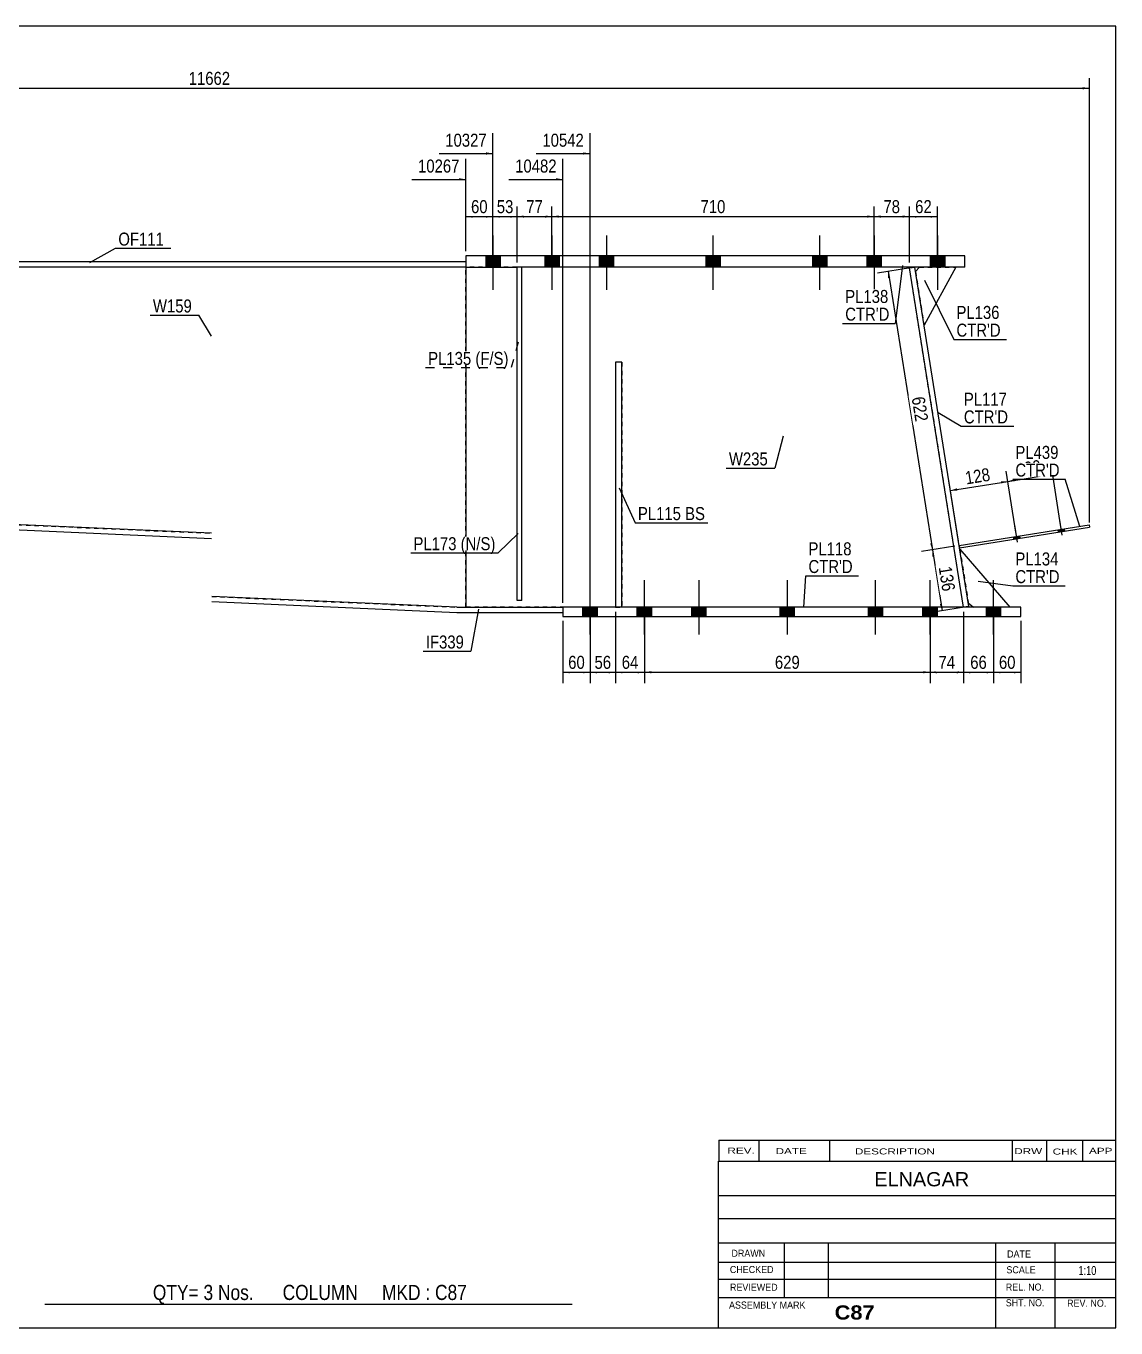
# Model space of a CAD drawing. Header units: millimetres. Extents: x -320 to 92, y -164 to 123.
# Drawn here: x -147.9 to 92.3, y -164 to 123 of the extents above; entities that cross this region are included whole.
import ezdxf

# ---------------------------------------------------------------- set-up
doc = ezdxf.new("R2010")
doc.units = ezdxf.units.MM
doc.linetypes.add('DXK_LINE_DOT1', pattern=[1.8814, 0.9407, -0.9407])
doc.linetypes.add('DXK_LINE_DOT2', pattern=[3.9198, 1.9599, -1.9599])
doc.styles.add('Arial', font='ARIAL.TTF', dxfattribs={"height": 0.2})
doc.styles.add('Arial Bold', font='ARIALBD.TTF', dxfattribs={"height": 0.2})
doc.styles.add('Arial Narrow', font='ARIALN.TTF', dxfattribs={"height": 0.2})

# ---------------------------------------------------------------- blocks, each defined once
blk = doc.blocks.new('Unknown-623327901-1210')
at = {"color": 5, "linetype": 'Continuous'}
for p, q in [((92.3, 122.96), (-317.7, 122.96)), ((-317.7, 122.96), (-317.7, -164.04)), ((92.3, -164.04), (92.3, 122.96)), ((-317.7, -164.04), (92.3, -164.04))]:
    blk.add_line(p, q, dxfattribs=at)
at = {"color": 174, "linetype": 'Continuous', "style": 'Arial'}
blk.add_text('Tekla structures', height=1.9102, rotation=90, dxfattribs=at).set_placement((-318.2, -163.54))
blk = doc.blocks.new('Part-623327901-1502 - 1231')
at = {"color": 7, "linetype": 'DXK_LINE_DOT1'}
for p, q in [((-16.61, 48.84), (-18.01, 48.84)), ((-18.01, 48.84), (-18.01, -5.17)), ((-16.61, 48.84), (-16.61, -5.17))]:
    blk.add_line(p, q, dxfattribs=at)
blk = doc.blocks.new('Part-623327901-1339 - 1231')
at = {"color": 2, "linetype": 'Continuous'}
for p, q in [((46.8, 69.64), (47.98, 69.83)), ((58.69, -5.17), (46.8, 69.64)), ((59.88, -4.98), (47.98, 69.83)), ((59.88, -4.98), (58.69, -5.17))]:
    blk.add_line(p, q, dxfattribs=at)
blk = doc.blocks.new('Bolt-623327901-1340 - 1231')
at = {"linetype": 'Continuous'}
for points in [[(-22.01, -5.17), (-25.21, -5.17), (-25.21, -7.17), (-22.01, -7.17)], [(-22.01, -5.17), (-25.21, -5.17), (-25.21, -7.17), (-22.01, -7.17)], [(-10.01, -5.17), (-13.21, -5.17), (-13.21, -7.17), (-10.01, -7.17)], [(-10.01, -5.17), (-13.21, -5.17), (-13.21, -7.17), (-10.01, -7.17)], [(1.99, -5.17), (-1.21, -5.17), (-1.21, -7.17), (1.99, -7.17)], [(1.99, -5.17), (-1.21, -5.17), (-1.21, -7.17), (1.99, -7.17)], [(21.46, -5.17), (18.26, -5.17), (18.26, -7.17), (21.46, -7.17)], [(21.46, -5.17), (18.26, -5.17), (18.26, -7.17), (21.46, -7.17)], [(40.93, -5.17), (37.73, -5.17), (37.73, -7.17), (40.93, -7.17)], [(40.93, -5.17), (37.73, -5.17), (37.73, -7.17), (40.93, -7.17)], [(52.93, -5.17), (49.73, -5.17), (49.73, -7.17), (52.93, -7.17)], [(52.93, -5.17), (49.73, -5.17), (49.73, -7.17), (52.93, -7.17)], [(66.93, -5.17), (63.73, -5.17), (63.73, -7.17), (66.93, -7.17)], [(66.93, -5.17), (63.73, -5.17), (63.73, -7.17), (66.93, -7.17)]]:
    blk.add_hatch(color=3, dxfattribs=at).paths.add_polyline_path(points)
at = {"color": 3, "linetype": 'Continuous'}
for p, q in [((-23.61, -11.15), (-23.61, 0.83)), ((-23.61, -11.15), (-23.61, 0.83)), ((-11.61, -11.15), (-11.61, 0.83)), ((-11.61, -11.15), (-11.61, 0.83)), ((0.39, -11.15), (0.39, 0.83)), ((0.39, -11.15), (0.39, 0.83)), ((19.86, -11.15), (19.86, 0.83)), ((19.86, -11.15), (19.86, 0.83)), ((39.33, -11.15), (39.33, 0.83)), ((39.33, -11.15), (39.33, 0.83)), ((51.33, -11.15), (51.33, 0.83)), ((51.33, -11.15), (51.33, 0.83)), ((65.33, -11.15), (65.33, 0.83)), ((65.33, -11.15), (65.33, 0.83)), ((-25.21, -7.17), (-25.21, -5.17)), ((-25.21, -7.17), (-25.21, -5.17)), ((-22.01, -7.17), (-22.01, -5.17)), ((-22.01, -7.17), (-22.01, -5.17)), ((-13.21, -7.17), (-13.21, -5.17)), ((-13.21, -7.17), (-13.21, -5.17)), ((-10.01, -7.17), (-10.01, -5.17)), ((-10.01, -7.17), (-10.01, -5.17)), ((-1.21, -7.17), (-1.21, -5.17)), ((-1.21, -7.17), (-1.21, -5.17)), ((1.99, -7.17), (1.99, -5.17)), ((1.99, -7.17), (1.99, -5.17)), ((18.26, -7.17), (18.26, -5.17)), ((18.26, -7.17), (18.26, -5.17)), ((21.46, -7.17), (21.46, -5.17)), ((21.46, -7.17), (21.46, -5.17)), ((37.73, -7.17), (37.73, -5.17)), ((37.73, -7.17), (37.73, -5.17)), ((40.93, -7.17), (40.93, -5.17)), ((40.93, -7.17), (40.93, -5.17)), ((49.73, -7.17), (49.73, -5.17)), ((49.73, -7.17), (49.73, -5.17)), ((52.93, -7.17), (52.93, -5.17)), ((52.93, -7.17), (52.93, -5.17)), ((63.73, -7.17), (63.73, -5.17)), ((63.73, -7.17), (63.73, -5.17)), ((66.93, -7.17), (66.93, -5.17)), ((66.93, -7.17), (66.93, -5.17))]:
    blk.add_line(p, q, dxfattribs=at)
blk = doc.blocks.new('Bolt-623327901-1341 - 1231')
at = {"linetype": 'Continuous'}
for points in [[(79.65, 11.4), (81.03, 11.62), (80.95, 12.12), (79.57, 11.9)], [(79.65, 11.4), (81.03, 11.62), (80.95, 12.12), (79.57, 11.9)], [(69.77, 9.83), (71.16, 10.05), (71.08, 10.55), (69.69, 10.33)], [(69.77, 9.83), (71.16, 10.05), (71.08, 10.55), (69.69, 10.33)]]:
    blk.add_hatch(color=3, dxfattribs=at).paths.add_polyline_path(points)
at = {"color": 3, "linetype": 'Continuous'}
for p, q in [((80.47, 10.72), (79.87, 14.47)), ((80.47, 10.72), (79.87, 14.47)), ((70.59, 9.15), (69.99, 12.9)), ((70.59, 9.15), (69.99, 12.9)), ((79.65, 11.4), (79.57, 11.9)), ((79.65, 11.4), (79.57, 11.9)), ((81.03, 11.62), (80.95, 12.12)), ((81.03, 11.62), (80.95, 12.12)), ((69.77, 9.83), (69.69, 10.33)), ((69.77, 9.83), (69.69, 10.33)), ((71.16, 10.05), (71.08, 10.55)), ((71.16, 10.05), (71.08, 10.55))]:
    blk.add_line(p, q, dxfattribs=at)
blk = doc.blocks.new('Part-623327901-1385 - 1231')
at = {"color": 2, "linetype": 'Continuous'}
for p, q in [((-191.1, 14.84), (-191.15, 13.64)), ((-107.1, 11.15), (-191.1, 14.84)), ((-107.1, 9.95), (-191.15, 13.64)), ((-52.97, -5.17), (-107, -2.8)), ((-53, -6.37), (-107, -4)), ((-52.97, -5.17), (-29.61, -5.17)), ((-29.61, -6.37), (-53, -6.37))]:
    blk.add_line(p, q, dxfattribs=at)
at = {"color": 7, "linetype": 'DXK_LINE_DOT1'}
blk.add_line((-29.61, -5.17), (-29.61, -6.37), dxfattribs=at)
blk = doc.blocks.new('Part-623327901-1587 - 1231')
at = {"color": 2, "linetype": 'Continuous'}
for p, q in [((-51.03, 69.83), (-51.03, -5.17)), ((46.8, 69.64), (46.77, 69.83))]:
    blk.add_line(p, q, dxfattribs=at)
at = {"color": 7, "linetype": 'DXK_LINE_DOT1'}
for p, q in [((46.77, 69.83), (-51.03, 69.83)), ((58.69, -5.17), (46.8, 69.64)), ((-18.01, -5.17), (-51.03, -5.17)), ((58.69, -5.17), (-16.61, -5.17))]:
    blk.add_line(p, q, dxfattribs=at)
blk = doc.blocks.new('Part-623327901-3296 - 1231')
at = {"color": 2, "linetype": 'Continuous'}
for p, q in [((-38.68, 69.83), (-39.68, 69.83)), ((-39.68, -3.67), (-39.68, 69.83)), ((-38.68, -3.67), (-38.68, 69.83)), ((-38.68, -3.67), (-39.68, -3.67))]:
    blk.add_line(p, q, dxfattribs=at)
blk = doc.blocks.new('Part-623327901-1638 - 1231')
at = {"color": 2, "linetype": 'Continuous'}
for p, q in [((71.33, -5.17), (-29.61, -5.17)), ((-29.61, -5.17), (-29.61, -7.17)), ((71.33, -7.17), (71.33, -5.17)), ((-29.61, -7.17), (71.33, -7.17))]:
    blk.add_line(p, q, dxfattribs=at)
blk = doc.blocks.new('Part-623327901-1435 - 1231')
at = {"color": 2, "linetype": 'Continuous'}
for p, q in [((57.75, 8.43), (86.39, 12.98)), ((57.83, 7.93), (86.47, 12.49)), ((86.39, 12.98), (86.47, 12.49))]:
    blk.add_line(p, q, dxfattribs=at)
at = {"color": 7, "linetype": 'DXK_LINE_DOT1'}
blk.add_line((57.75, 8.43), (57.83, 7.93), dxfattribs=at)
blk = doc.blocks.new('Part-623327901-1457 - 1231')
at = {"color": 2, "linetype": 'Continuous'}
for p, q in [((-191.1, 71.03), (-107.1, 71.03)), ((-191.1, 69.83), (-191.1, 71.03)), ((-107.1, 69.83), (-191.1, 69.83)), ((-107, 71.03), (-51.03, 71.03)), ((-51.03, 69.83), (-107, 69.83)), ((-51.03, 71.03), (-51.03, 69.83))]:
    blk.add_line(p, q, dxfattribs=at)
blk = doc.blocks.new('Bolt-623327901-1458 - 1231')
at = {"linetype": 'Continuous'}
for points in [[(-43.43, 72.33), (-46.63, 72.33), (-46.63, 69.83), (-43.43, 69.83)], [(-43.43, 72.33), (-46.63, 72.33), (-46.63, 69.83), (-43.43, 69.83)], [(-30.43, 72.33), (-33.63, 72.33), (-33.63, 69.83), (-30.43, 69.83)], [(-30.43, 72.33), (-33.63, 72.33), (-33.63, 69.83), (-30.43, 69.83)], [(-18.43, 72.33), (-21.63, 72.33), (-21.63, 69.83), (-18.43, 69.83)], [(-18.43, 72.33), (-21.63, 72.33), (-21.63, 69.83), (-18.43, 69.83)], [(5.07, 72.33), (1.87, 72.33), (1.87, 69.83), (5.07, 69.83)], [(5.07, 72.33), (1.87, 72.33), (1.87, 69.83), (5.07, 69.83)], [(28.57, 72.33), (25.37, 72.33), (25.37, 69.83), (28.57, 69.83)], [(28.57, 72.33), (25.37, 72.33), (25.37, 69.83), (28.57, 69.83)], [(40.57, 72.33), (37.37, 72.33), (37.37, 69.83), (40.57, 69.83)], [(40.57, 72.33), (37.37, 72.33), (37.37, 69.83), (40.57, 69.83)], [(54.57, 72.33), (51.37, 72.33), (51.37, 69.83), (54.57, 69.83)], [(54.57, 72.33), (51.37, 72.33), (51.37, 69.83), (54.57, 69.83)]]:
    blk.add_hatch(color=3, dxfattribs=at).paths.add_polyline_path(points)
at = {"color": 3, "linetype": 'Continuous'}
for p, q in [((-45.03, 76.8), (-45.03, 64.83)), ((-45.03, 76.8), (-45.03, 64.83)), ((-32.03, 76.8), (-32.03, 64.83)), ((-32.03, 76.8), (-32.03, 64.83)), ((-20.03, 76.8), (-20.03, 64.83)), ((-20.03, 76.8), (-20.03, 64.83)), ((3.47, 76.8), (3.47, 64.83)), ((3.47, 76.8), (3.47, 64.83)), ((26.97, 76.8), (26.97, 64.83)), ((26.97, 76.8), (26.97, 64.83)), ((38.97, 76.8), (38.97, 64.83)), ((38.97, 76.8), (38.97, 64.83)), ((52.97, 76.8), (52.97, 64.83)), ((52.97, 76.8), (52.97, 64.83)), ((-46.63, 72.33), (-46.63, 69.83)), ((-46.63, 72.33), (-46.63, 69.83)), ((-43.43, 72.33), (-43.43, 69.83)), ((-43.43, 72.33), (-43.43, 69.83)), ((-33.63, 72.33), (-33.63, 69.83)), ((-33.63, 72.33), (-33.63, 69.83)), ((-30.43, 72.33), (-30.43, 69.83)), ((-30.43, 72.33), (-30.43, 69.83)), ((-21.63, 72.33), (-21.63, 69.83)), ((-21.63, 72.33), (-21.63, 69.83)), ((-18.43, 72.33), (-18.43, 69.83)), ((-18.43, 72.33), (-18.43, 69.83)), ((1.87, 72.33), (1.87, 69.83)), ((1.87, 72.33), (1.87, 69.83)), ((5.07, 72.33), (5.07, 69.83)), ((5.07, 72.33), (5.07, 69.83)), ((25.37, 72.33), (25.37, 69.83)), ((25.37, 72.33), (25.37, 69.83)), ((28.57, 72.33), (28.57, 69.83)), ((28.57, 72.33), (28.57, 69.83)), ((37.37, 72.33), (37.37, 69.83)), ((37.37, 72.33), (37.37, 69.83)), ((40.57, 72.33), (40.57, 69.83)), ((40.57, 72.33), (40.57, 69.83)), ((51.37, 72.33), (51.37, 69.83)), ((51.37, 72.33), (51.37, 69.83)), ((54.57, 72.33), (54.57, 69.83)), ((54.57, 72.33), (54.57, 69.83))]:
    blk.add_line(p, q, dxfattribs=at)
blk = doc.blocks.new('Part-623327901-1480 - 1231')
at = {"color": 2, "linetype": 'Continuous'}
for p, q in [((-16.61, 48.84), (-18.01, 48.84)), ((-18.01, 48.84), (-18.01, -5.17)), ((-16.61, -5.17), (-16.61, 48.84))]:
    blk.add_line(p, q, dxfattribs=at)
at = {"color": 7, "linetype": 'DXK_LINE_DOT1'}
blk.add_line((-18.01, -5.17), (-16.61, -5.17), dxfattribs=at)
blk = doc.blocks.new('Part-623327901-1536 - 1231')
at = {"color": 2, "linetype": 'Continuous'}
for p, q in [((57.87, 7.67), (68.91, -5.17)), ((59.75, -4.19), (60.91, -5.17))]:
    blk.add_line(p, q, dxfattribs=at)
at = {"color": 7, "linetype": 'DXK_LINE_DOT1'}
for p, q in [((57.87, 7.67), (59.75, -4.19)), ((68.91, -5.17), (60.91, -5.17))]:
    blk.add_line(p, q, dxfattribs=at)
blk = doc.blocks.new('Part-623327901-1565 - 1231')
at = {"color": 2, "linetype": 'Continuous'}
for p, q in [((48.98, 69.83), (48.14, 68.84)), ((56.98, 69.83), (50.02, 56.99))]:
    blk.add_line(p, q, dxfattribs=at)
at = {"color": 7, "linetype": 'DXK_LINE_DOT1'}
for p, q in [((48.98, 69.83), (56.98, 69.83)), ((48.14, 68.84), (50.02, 56.99)), ((50.02, 56.99), (50.02, 56.99))]:
    blk.add_line(p, q, dxfattribs=at)
blk = doc.blocks.new('Part-623327901-3295 - 1231')
at = {"color": 7, "linetype": 'DXK_LINE_DOT1'}
for p, q in [((-39.68, -3.67), (-39.68, 69.83)), ((-38.68, -3.67), (-38.68, 69.83)), ((-38.68, -3.67), (-39.68, -3.67))]:
    blk.add_line(p, q, dxfattribs=at)
blk = doc.blocks.new('Part-623327901-1609 - 1231')
at = {"color": 2, "linetype": 'Continuous'}
blk.add_line((-161.1, 69.83), (-161.1, 13.52), dxfattribs=at)
at = {"color": 7, "linetype": 'DXK_LINE_DOT1'}
for p, q in [((-107.1, 69.83), (-161.1, 69.83)), ((-51.03, 69.83), (-107, 69.83)), ((-51.03, -5.17), (-51.03, 69.83)), ((-161.1, 13.52), (-107.1, 11.15)), ((-107, -2.8), (-52.97, -5.17)), ((-52.97, -5.17), (-51.03, -5.17))]:
    blk.add_line(p, q, dxfattribs=at)
blk = doc.blocks.new('Part-623327901-1667 - 1231')
at = {"color": 2, "linetype": 'Continuous'}
for p, q in [((58.97, 72.33), (-51.03, 72.33)), ((-51.03, 72.33), (-51.03, 69.83)), ((58.97, 69.83), (58.97, 72.33)), ((-51.03, 69.83), (-39.68, 69.83)), ((58.97, 69.83), (-38.68, 69.83))]:
    blk.add_line(p, q, dxfattribs=at)
at = {"color": 7, "linetype": 'DXK_LINE_DOT1'}
blk.add_line((-38.68, 69.83), (-39.68, 69.83), dxfattribs=at)
blk = doc.blocks.new('StraightDimension-623327901-1781 - 1231')
at = {"linetype": 'Continuous'}
blk.add_hatch(color=7, dxfattribs=at).paths.add_polyline_path([(-31.11, 89.41), (-29.61, 89.16), (-31.11, 88.91)])
at = {"color": 7, "linetype": 'Continuous'}
for p, q in [((-29.61, -4.17), (-29.61, 93.66)), ((-41.5, 89.16), (-29.61, 89.16))]:
    blk.add_line(p, q, dxfattribs=at)
at = {"color": 0}
blk.add_wipeout([(-30.39, 90.06), (-30.39, 94.26), (-40.73, 94.26), (-40.73, 90.06)], dxfattribs=at)
at = {"color": 3, "style": 'Arial Narrow'}
blk.add_text('10482', height=2.863, dxfattribs=at).set_placement((-40.13, 90.66))
blk = doc.blocks.new('StraightDimension-623327901-3102 - 1231')
at = {"linetype": 'Continuous'}
for points in [[(-22.11, -19.74), (-23.61, -19.49), (-22.11, -19.24)], [(-19.51, -19.24), (-18.01, -19.49), (-19.51, -19.74)]]:
    blk.add_hatch(color=7, dxfattribs=at).paths.add_polyline_path(points)
at = {"color": 7, "linetype": 'Continuous'}
for p, q in [((-23.61, -6.17), (-23.61, -21.89)), ((-18.01, -6.17), (-18.01, -21.89)), ((-23.61, -19.49), (-18.01, -19.49))]:
    blk.add_line(p, q, dxfattribs=at)
at = {"color": 0}
blk.add_wipeout([(-18.38, -19.34), (-18.38, -15.14), (-23.24, -15.14), (-23.24, -19.34)], dxfattribs=at)
at = {"color": 3, "style": 'Arial Narrow'}
blk.add_text('56', height=2.863, dxfattribs=at).set_placement((-22.64, -18.74))
blk = doc.blocks.new('StraightDimension-623327901-3101 - 1231')
at = {"linetype": 'Continuous'}
for points in [[(-16.51, -19.74), (-18.01, -19.49), (-16.51, -19.24)], [(-13.11, -19.24), (-11.61, -19.49), (-13.11, -19.74)]]:
    blk.add_hatch(color=7, dxfattribs=at).paths.add_polyline_path(points)
at = {"color": 7, "linetype": 'Continuous'}
for p, q in [((-18.01, -6.17), (-18.01, -21.89)), ((-11.61, -6.2), (-11.61, -21.89)), ((-18.01, -19.49), (-11.61, -19.49))]:
    blk.add_line(p, q, dxfattribs=at)
at = {"color": 0}
blk.add_wipeout([(-12.38, -19.34), (-12.38, -15.14), (-17.24, -15.14), (-17.24, -19.34)], dxfattribs=at)
at = {"color": 3, "style": 'Arial Narrow'}
blk.add_text('64', height=2.863, dxfattribs=at).set_placement((-16.64, -18.74))
blk = doc.blocks.new('StraightDimension-623327901-1881 - 1231')
at = {"linetype": 'Continuous'}
for points in [[(69.97, 22.57), (68.45, 22.58), (69.9, 23.07)], [(76.81, 24.16), (78.33, 24.15), (76.89, 23.67)]]:
    blk.add_hatch(color=7, dxfattribs=at).paths.add_polyline_path(points)
at = {"color": 7, "linetype": 'Continuous'}
for p, q in [((80.1, 12.99), (77.98, 26.38)), ((70.23, 11.42), (68.1, 24.81)), ((68.45, 22.58), (78.33, 24.15))]:
    blk.add_line(p, q, dxfattribs=at)
at = {"color": 0}
blk.add_wipeout([(76.67, 24.04), (76.01, 28.19), (69.41, 27.14), (70.07, 22.99)], dxfattribs=at)
at = {"color": 3, "style": 'Arial Narrow'}
blk.add_text('100', height=2.863, rotation=9.0355, dxfattribs=at).set_placement((70.57, 23.68))
blk = doc.blocks.new('StraightDimension-623327901-3840 - 1231')
at = {"linetype": 'Continuous'}
for points in [[(-30.53, 80.71), (-32.03, 80.96), (-30.53, 81.21)], [(37.47, 81.21), (38.97, 80.96), (37.47, 80.71)]]:
    blk.add_hatch(color=7, dxfattribs=at).paths.add_polyline_path(points)
at = {"color": 7, "linetype": 'Continuous'}
for p, q in [((-32.03, 70.83), (-32.03, 83.21)), ((-32.03, 80.96), (38.97, 80.96)), ((38.97, 70.8), (38.97, 83.21))]:
    blk.add_line(p, q, dxfattribs=at)
at = {"color": 0}
blk.add_wipeout([(6.81, 81.11), (6.81, 85.31), (0.13, 85.31), (0.13, 81.11)], dxfattribs=at)
at = {"color": 3, "style": 'Arial Narrow'}
blk.add_text('710', height=2.863, dxfattribs=at).set_placement((0.73, 81.71))
blk = doc.blocks.new('StraightDimension-623327901-1783 - 1231')
at = {"linetype": 'Continuous'}
blk.add_hatch(color=7, dxfattribs=at).paths.add_polyline_path([(-52.53, 89.41), (-51.03, 89.16), (-52.53, 88.91)])
at = {"color": 7, "linetype": 'Continuous'}
for p, q in [((-51.03, 73.33), (-51.03, 93.66)), ((-62.92, 89.16), (-51.03, 89.16))]:
    blk.add_line(p, q, dxfattribs=at)
at = {"color": 0, "linetype": 'Continuous'}
blk.add_wipeout([(-292.97, 90.51), (-292.97, 94.71), (-298.91, 94.71), (-298.91, 90.51)], dxfattribs=at)
at = {"color": 7, "linetype": 'Continuous'}
for p, q in [((-299.5, 73.83), (-299.5, 94.41)), ((-299, 90.16), (-299.5, 89.91)), ((-299, 89.66), (-299.5, 89.91)), ((-293.57, 89.91), (-299.5, 89.91))]:
    blk.add_line(p, q, dxfattribs=at)
at = {"color": 3, "linetype": 'Continuous', "style": 'Arial Narrow'}
blk.add_text('RD', height=2.863, dxfattribs=at).set_placement((-298.31, 91.11))
at = {"color": 0}
blk.add_wipeout([(-51.8, 90.06), (-51.8, 94.26), (-62.14, 94.26), (-62.14, 90.06)], dxfattribs=at)
at = {"color": 3, "style": 'Arial Narrow'}
blk.add_text('10267', height=2.863, dxfattribs=at).set_placement((-61.54, 90.66))
blk = doc.blocks.new('StraightDimension-623327901-3097 - 1231')
at = {"linetype": 'Continuous'}
for points in [[(66.83, -19.74), (65.33, -19.49), (66.83, -19.24)], [(69.83, -19.24), (71.33, -19.49), (69.83, -19.74)]]:
    blk.add_hatch(color=7, dxfattribs=at).paths.add_polyline_path(points)
at = {"color": 7, "linetype": 'Continuous'}
for p, q in [((65.33, -6.17), (65.33, -21.89)), ((71.33, -8.17), (71.33, -21.89)), ((65.33, -19.49), (71.33, -19.49))]:
    blk.add_line(p, q, dxfattribs=at)
at = {"color": 0}
blk.add_wipeout([(70.76, -19.34), (70.76, -15.14), (65.9, -15.14), (65.9, -19.34)], dxfattribs=at)
at = {"color": 3, "style": 'Arial Narrow'}
blk.add_text('60', height=2.863, dxfattribs=at).set_placement((66.5, -18.74))
blk = doc.blocks.new('StraightDimension-623327901-1854 - 1231')
at = {"linetype": 'Continuous'}
for points in [[(-300, 108.99), (-301.5, 109.24), (-300, 109.49)], [(84.97, 109.49), (86.47, 109.24), (84.97, 108.99)]]:
    blk.add_hatch(color=7, dxfattribs=at).paths.add_polyline_path(points)
at = {"color": 7, "linetype": 'Continuous'}
for p, q in [((-301.5, 73.83), (-301.5, 111.49)), ((-301.5, 109.24), (86.47, 109.24)), ((86.47, 13.49), (86.47, 111.49))]:
    blk.add_line(p, q, dxfattribs=at)
at = {"color": 0}
blk.add_wipeout([(-102.35, 109.39), (-102.35, 113.59), (-112.69, 113.59), (-112.69, 109.39)], dxfattribs=at)
at = {"color": 3, "style": 'Arial Narrow'}
blk.add_text('11662', height=2.863, dxfattribs=at).set_placement((-112.09, 109.99))
blk = doc.blocks.new('StraightDimension-623327901-3103 - 1231')
at = {"linetype": 'Continuous'}
for points in [[(-28.11, -19.74), (-29.61, -19.49), (-28.11, -19.24)], [(-25.11, -19.24), (-23.61, -19.49), (-25.11, -19.74)]]:
    blk.add_hatch(color=7, dxfattribs=at).paths.add_polyline_path(points)
at = {"color": 7, "linetype": 'Continuous'}
for p, q in [((-29.61, -8.17), (-29.61, -21.89)), ((-23.61, -6.17), (-23.61, -21.89)), ((-29.61, -19.49), (-23.61, -19.49))]:
    blk.add_line(p, q, dxfattribs=at)
at = {"color": 0}
blk.add_wipeout([(-24.18, -19.34), (-24.18, -15.14), (-29.04, -15.14), (-29.04, -19.34)], dxfattribs=at)
at = {"color": 3, "style": 'Arial Narrow'}
blk.add_text('60', height=2.863, dxfattribs=at).set_placement((-28.44, -18.74))
blk = doc.blocks.new('StraightDimension-623327901-3100 - 1231')
at = {"linetype": 'Continuous'}
for points in [[(-10.11, -19.74), (-11.61, -19.49), (-10.11, -19.24)], [(49.83, -19.24), (51.33, -19.49), (49.83, -19.74)]]:
    blk.add_hatch(color=7, dxfattribs=at).paths.add_polyline_path(points)
at = {"color": 7, "linetype": 'Continuous'}
for p, q in [((-11.61, -6.2), (-11.61, -21.89)), ((51.33, -6.17), (51.33, -21.89)), ((-11.61, -19.49), (51.33, -19.49))]:
    blk.add_line(p, q, dxfattribs=at)
at = {"color": 0}
blk.add_wipeout([(23.2, -19.34), (23.2, -15.14), (16.52, -15.14), (16.52, -19.34)], dxfattribs=at)
at = {"color": 3, "style": 'Arial Narrow'}
blk.add_text('629', height=2.863, dxfattribs=at).set_placement((17.12, -18.74))
blk = doc.blocks.new('StraightDimension-623327901-1780 - 1231')
at = {"linetype": 'Continuous'}
blk.add_hatch(color=7, dxfattribs=at).paths.add_polyline_path([(-25.11, 95.11), (-23.61, 94.86), (-25.11, 94.61)])
at = {"color": 7, "linetype": 'Continuous'}
for p, q in [((-23.61, -6.17), (-23.61, 99.36)), ((-35.5, 94.86), (-23.61, 94.86))]:
    blk.add_line(p, q, dxfattribs=at)
at = {"color": 0}
blk.add_wipeout([(-24.39, 95.76), (-24.39, 99.96), (-34.73, 99.96), (-34.73, 95.76)], dxfattribs=at)
at = {"color": 3, "style": 'Arial Narrow'}
blk.add_text('10542', height=2.863, dxfattribs=at).set_placement((-34.13, 96.36))
blk = doc.blocks.new('StraightDimension-623327901-1782 - 1231')
at = {"linetype": 'Continuous'}
blk.add_hatch(color=7, dxfattribs=at).paths.add_polyline_path([(-46.53, 95.11), (-45.03, 94.86), (-46.53, 94.61)])
at = {"color": 7, "linetype": 'Continuous'}
for p, q in [((-45.03, 70.83), (-45.03, 99.36)), ((-56.92, 94.86), (-45.03, 94.86))]:
    blk.add_line(p, q, dxfattribs=at)
at = {"color": 0}
blk.add_wipeout([(-45.8, 95.76), (-45.8, 99.96), (-56.14, 99.96), (-56.14, 95.76)], dxfattribs=at)
at = {"color": 3, "style": 'Arial Narrow'}
blk.add_text('10327', height=2.863, dxfattribs=at).set_placement((-55.54, 96.36))
blk = doc.blocks.new('StraightDimension-623327901-1866 - 1231')
at = {"linetype": 'Continuous'}
for points in [[(57.34, 20.56), (55.82, 20.57), (57.26, 21.06)], [(66.93, 22.59), (68.45, 22.58), (67.01, 22.1)]]:
    blk.add_hatch(color=7, dxfattribs=at).paths.add_polyline_path(points)
at = {"color": 7, "linetype": 'Continuous'}
for p, q in [((70.23, 11.42), (68.1, 24.81)), ((57.59, 9.41), (55.46, 22.8)), ((55.82, 20.57), (68.45, 22.58))]:
    blk.add_line(p, q, dxfattribs=at)
at = {"color": 0}
blk.add_wipeout([(65.41, 22.25), (64.75, 26.4), (58.15, 25.35), (58.81, 21.2)], dxfattribs=at)
at = {"color": 3, "style": 'Arial Narrow'}
blk.add_text('128', height=2.863, rotation=9.0355, dxfattribs=at).set_placement((59.31, 21.89))
blk = doc.blocks.new('StraightDimension-623327901-3098 - 1231')
at = {"linetype": 'Continuous'}
for points in [[(60.19, -19.74), (58.69, -19.49), (60.19, -19.24)], [(63.83, -19.24), (65.33, -19.49), (63.83, -19.74)]]:
    blk.add_hatch(color=7, dxfattribs=at).paths.add_polyline_path(points)
at = {"color": 7, "linetype": 'Continuous'}
for p, q in [((58.69, -6.17), (58.69, -21.89)), ((65.33, -6.17), (65.33, -21.89)), ((58.69, -19.49), (65.33, -19.49))]:
    blk.add_line(p, q, dxfattribs=at)
at = {"color": 0}
blk.add_wipeout([(64.44, -19.34), (64.44, -15.14), (59.58, -15.14), (59.58, -19.34)], dxfattribs=at)
at = {"color": 3, "style": 'Arial Narrow'}
blk.add_text('66', height=2.863, dxfattribs=at).set_placement((60.18, -18.74))
blk = doc.blocks.new('StraightDimension-623327901-3099 - 1231')
at = {"linetype": 'Continuous'}
for points in [[(52.83, -19.74), (51.33, -19.49), (52.83, -19.24)], [(57.19, -19.24), (58.69, -19.49), (57.19, -19.74)]]:
    blk.add_hatch(color=7, dxfattribs=at).paths.add_polyline_path(points)
at = {"color": 7, "linetype": 'Continuous'}
for p, q in [((51.33, -6.17), (51.33, -21.89)), ((58.69, -6.17), (58.69, -21.89)), ((51.33, -19.49), (58.69, -19.49))]:
    blk.add_line(p, q, dxfattribs=at)
at = {"color": 0}
blk.add_wipeout([(57.44, -19.34), (57.44, -15.14), (52.58, -15.14), (52.58, -19.34)], dxfattribs=at)
at = {"color": 3, "style": 'Arial Narrow'}
blk.add_text('74', height=2.863, dxfattribs=at).set_placement((53.18, -18.74))
blk = doc.blocks.new('StraightDimension-623327901-3508 - 1231')
at = {"linetype": 'Continuous'}
for points in [[(51.82, 5.96), (51.83, 7.48), (52.31, 6.04)], [(53.97, -4.41), (53.96, -5.93), (53.48, -4.48)]]:
    blk.add_hatch(color=7, dxfattribs=at).paths.add_polyline_path(points)
at = {"color": 7, "linetype": 'Continuous'}
for p, q in [((56.76, 8.27), (49.46, 7.11)), ((51.83, 7.48), (53.96, -5.93)), ((58.89, -5.14), (51.59, -6.3))]:
    blk.add_line(p, q, dxfattribs=at)
at = {"color": 0}
blk.add_wipeout([(53.57, -2.5), (57.72, -1.84), (56.67, 4.76), (52.52, 4.1)], dxfattribs=at)
at = {"color": 3, "style": 'Arial Narrow'}
blk.add_text('136', height=2.863, rotation=-80.9647, dxfattribs=at).set_placement((53.21, 3.61))
blk = doc.blocks.new('StraightDimension-623327901-3509 - 1231')
at = {"linetype": 'Continuous'}
for points in [[(42.05, 67.37), (42.07, 68.89), (42.55, 67.44)], [(51.84, 9), (51.83, 7.48), (51.35, 8.93)]]:
    blk.add_hatch(color=7, dxfattribs=at).paths.add_polyline_path(points)
at = {"color": 7, "linetype": 'Continuous'}
for p, q in [((47, 69.67), (39.7, 68.51)), ((42.07, 68.89), (51.83, 7.48)), ((56.76, 8.27), (49.46, 7.11))]:
    blk.add_line(p, q, dxfattribs=at)
at = {"color": 0}
blk.add_wipeout([(47.62, 34.91), (51.77, 35.57), (50.72, 42.17), (46.57, 41.51)], dxfattribs=at)
at = {"color": 3, "style": 'Arial Narrow'}
blk.add_text('622', height=2.863, rotation=-80.9647, dxfattribs=at).set_placement((47.26, 41.01))
blk = doc.blocks.new('StraightDimension-623327901-3838 - 1231')
at = {"linetype": 'Continuous'}
for points in [[(48.27, 80.71), (46.77, 80.96), (48.27, 81.21)], [(51.47, 81.21), (52.97, 80.96), (51.47, 80.71)]]:
    blk.add_hatch(color=7, dxfattribs=at).paths.add_polyline_path(points)
at = {"color": 7, "linetype": 'Continuous'}
for p, q in [((46.77, 70.83), (46.77, 83.21)), ((46.77, 80.96), (52.97, 80.96)), ((52.97, 70.83), (52.97, 83.21))]:
    blk.add_line(p, q, dxfattribs=at)
at = {"color": 0}
blk.add_wipeout([(52.3, 81.11), (52.3, 85.31), (47.44, 85.31), (47.44, 81.11)], dxfattribs=at)
at = {"color": 3, "style": 'Arial Narrow'}
blk.add_text('62', height=2.863, dxfattribs=at).set_placement((48.04, 81.71))
blk = doc.blocks.new('StraightDimension-623327901-3839 - 1231')
at = {"linetype": 'Continuous'}
for points in [[(40.47, 80.71), (38.97, 80.96), (40.47, 81.21)], [(45.27, 81.21), (46.77, 80.96), (45.27, 80.71)]]:
    blk.add_hatch(color=7, dxfattribs=at).paths.add_polyline_path(points)
at = {"color": 7, "linetype": 'Continuous'}
for p, q in [((38.97, 70.8), (38.97, 83.21)), ((38.97, 80.96), (46.77, 80.96)), ((46.77, 70.83), (46.77, 83.21))]:
    blk.add_line(p, q, dxfattribs=at)
at = {"color": 0}
blk.add_wipeout([(45.3, 81.11), (45.3, 85.31), (40.44, 85.31), (40.44, 81.11)], dxfattribs=at)
at = {"color": 3, "style": 'Arial Narrow'}
blk.add_text('78', height=2.863, dxfattribs=at).set_placement((41.04, 81.71))
blk = doc.blocks.new('StraightDimension-623327901-3841 - 1231')
at = {"linetype": 'Continuous'}
for points in [[(-38.18, 80.71), (-39.68, 80.96), (-38.18, 81.21)], [(-33.53, 81.21), (-32.03, 80.96), (-33.53, 80.71)]]:
    blk.add_hatch(color=7, dxfattribs=at).paths.add_polyline_path(points)
at = {"color": 7, "linetype": 'Continuous'}
for p, q in [((-39.68, 70.83), (-39.68, 83.21)), ((-39.68, 80.96), (-32.03, 80.96)), ((-32.03, 70.83), (-32.03, 83.21))]:
    blk.add_line(p, q, dxfattribs=at)
at = {"color": 0}
blk.add_wipeout([(-33.42, 81.11), (-33.42, 85.31), (-38.28, 85.31), (-38.28, 81.11)], dxfattribs=at)
at = {"color": 3, "style": 'Arial Narrow'}
blk.add_text('77', height=2.863, dxfattribs=at).set_placement((-37.68, 81.71))
blk = doc.blocks.new('StraightDimension-623327901-3842 - 1231')
at = {"linetype": 'Continuous'}
for points in [[(-43.53, 80.71), (-45.03, 80.96), (-43.53, 81.21)], [(-41.18, 81.21), (-39.68, 80.96), (-41.18, 80.71)]]:
    blk.add_hatch(color=7, dxfattribs=at).paths.add_polyline_path(points)
at = {"color": 7, "linetype": 'Continuous'}
for p, q in [((-45.03, 70.83), (-45.03, 83.21)), ((-45.03, 80.96), (-39.68, 80.96)), ((-39.68, 70.83), (-39.68, 83.21))]:
    blk.add_line(p, q, dxfattribs=at)
at = {"color": 0}
blk.add_wipeout([(-39.92, 81.11), (-39.92, 85.31), (-44.78, 85.31), (-44.78, 81.11)], dxfattribs=at)
at = {"color": 3, "style": 'Arial Narrow'}
blk.add_text('53', height=2.863, dxfattribs=at).set_placement((-44.18, 81.71))
blk = doc.blocks.new('StraightDimension-623327901-3843 - 1231')
at = {"linetype": 'Continuous'}
for points in [[(-49.53, 80.71), (-51.03, 80.96), (-49.53, 81.21)], [(-46.53, 81.21), (-45.03, 80.96), (-46.53, 80.71)]]:
    blk.add_hatch(color=7, dxfattribs=at).paths.add_polyline_path(points)
at = {"color": 7, "linetype": 'Continuous'}
for p, q in [((-51.03, 73.33), (-51.03, 83.21)), ((-51.03, 80.96), (-45.03, 80.96)), ((-45.03, 70.83), (-45.03, 83.21))]:
    blk.add_line(p, q, dxfattribs=at)
at = {"color": 0}
blk.add_wipeout([(-45.6, 81.11), (-45.6, 85.31), (-50.46, 85.31), (-50.46, 81.11)], dxfattribs=at)
at = {"color": 3, "style": 'Arial Narrow'}
blk.add_text('60', height=2.863, dxfattribs=at).set_placement((-49.86, 81.71))
blk = doc.blocks.new('CBS_CALLOFF-623327901-3912')
at = {"color": 7, "linetype": 'Continuous'}
blk.add_line((-143.82, -158.77), (-27.59, -158.79), dxfattribs=at)
at = {"color": 3, "linetype": 'Continuous', "style": 'Arial Narrow'}
blk.add_text('QTY= 3 Nos.      COLUMN     MKD : C87', height=3.3405, dxfattribs=at).set_placement((-120, -157.88))
blk = doc.blocks.new('CBS_NAME_BLOG-623327901-3913')
at = {"color": 7, "linetype": 'Continuous'}
for p, q in [((4.7, -127.29), (92.22, -127.29)), ((4.7, -164), (4.7, -127.29)), ((4.71, -134.83), (92.22, -134.83)), ((4.78, -139.88), (92.3, -139.88)), ((4.7, -145.26), (92.22, -145.26)), ((19.23, -157.36), (19.23, -145.26)), ((28.91, -157.34), (28.91, -145.27)), ((65.83, -164), (65.83, -145.27)), ((78.88, -164), (78.88, -145.26)), ((4.71, -149.56), (92.3, -149.54)), ((4.7, -153.3), (92.22, -153.3)), ((4.7, -157.34), (92.22, -157.34)), ((4.7, -164.04), (92.3, -164.04))]:
    blk.add_line(p, q, dxfattribs=at)
at = {"color": 3, "linetype": 'Continuous', "style": 'Arial'}
blk.add_text('ELNAGAR', height=3.133, dxfattribs=at).set_placement((39.03, -132.82))
at = {"color": 3, "linetype": 'Continuous'}
for s, height, style, width, p in [('DRAWN', 1.566, 'Arial', 0.9, (7.54, -148.36)), ('DATE', 1.566, 'Arial', 0.9, (68.3, -148.52)), ('CHECKED', 1.566, 'Arial', 0.9, (7.19, -151.94)), ('SCALE', 1.566, 'Arial', 0.9, (68.15, -152)), ('1:10', 1.957, 'Arial Narrow', 0.9, (84.04, -152.36)), ('REVIEWED', 1.566, 'Arial', 0.9, (7.22, -155.85)), ('REL. NO.', 1.566, 'Arial', 0.9, (68.01, -155.81)), ('SHT. NO.', 1.566, 'Arial', 0.9, (68.01, -159.27)), ('REV. NO.', 1.566, 'Arial', 0.9, (81.53, -159.36)), ('ASSEMBLY MARK', 1.5663, 'Arial', 0.9, (7.01, -159.78)), ('C87', 3.131, 'Arial Bold', 1.1, (30.28, -162.19))]:
    blk.add_text(s, height=height, dxfattribs=dict(at, style=style, width=width)).set_placement(p)
blk = doc.blocks.new('CBS_REVISION-623327901-3914')
at = {"color": 7, "linetype": 'Continuous'}
for p, q in [((4.79, -122.66), (92.29, -122.66)), ((4.79, -122.66), (4.79, -127.29)), ((13.59, -122.66), (13.59, -127.29)), ((29.18, -122.66), (29.18, -127.23)), ((69.44, -122.66), (69.44, -127.29)), ((76.98, -122.66), (76.98, -127.29)), ((84.93, -122.66), (84.93, -127.29)), ((4.79, -127.29), (92.29, -127.29))]:
    blk.add_line(p, q, dxfattribs=at)
at = {"color": 7, "style": 'Arial Narrow', "width": 1.7}
for s, height, p in [('REV.', 1.326, (6.65, -125.62)), ('DATE', 1.326, (17.27, -125.73)), ('DESCRIPTION', 1.3257, (34.75, -125.79)), ('DRW', 1.326, (69.87, -125.73)), ('CHK', 1.326, (78.35, -125.82)), ('APP', 1.326, (86.36, -125.66))]:
    blk.add_text(s, height=height, dxfattribs=at).set_placement(p)
blk = doc.blocks.new('Mark-623327901-3323 - 1231')
at = {"color": 0}
blk.add_wipeout([(-49.8, 48.25), (-49.8, 51.25), (-59.31, 51.25), (-59.31, 48.25)], dxfattribs=at)
blk.add_wipeout([(-49.8, 48.25), (-49.8, 51.25), (-59.31, 51.25), (-59.31, 48.25)], dxfattribs=at)
blk.add_wipeout([(-41.6, 48.25), (-41.6, 51.25), (-48.9, 51.25), (-48.9, 48.25)], dxfattribs=at)
blk.add_wipeout([(-41.6, 48.25), (-41.6, 51.25), (-48.9, 51.25), (-48.9, 48.25)], dxfattribs=at)
at = {"color": 7, "linetype": 'DXK_LINE_DOT2'}
for p in [(-39.45, 53.24), (-59.91, 47.65)]:
    blk.add_line(p, (-41, 47.65), dxfattribs=at)
at = {"color": 3, "style": 'Arial Narrow'}
for s, p in [('PL135', (-59.31, 48.25)), ('(F/', (-48.9, 48.25)), ('S)', (-44.89, 48.25))]:
    blk.add_text(s, height=2.863, dxfattribs=at).set_placement(p)
blk = doc.blocks.new('Mark-623327901-1335 - 1231')
at = {"color": 0}
blk.add_wipeout([(68.28, 39.26), (68.28, 42.26), (58.77, 42.26), (58.77, 39.26)], dxfattribs=at)
blk.add_wipeout([(68.28, 39.26), (68.28, 42.26), (58.77, 42.26), (58.77, 39.26)], dxfattribs=at)
blk.add_wipeout([(68.53, 35.36), (68.53, 38.36), (58.77, 38.36), (58.77, 35.36)], dxfattribs=at)
blk.add_wipeout([(68.53, 35.36), (68.53, 38.36), (58.77, 38.36), (58.77, 35.36)], dxfattribs=at)
at = {"color": 7, "linetype": 'Continuous'}
for p, q in [((53.08, 37.78), (58.17, 34.76)), ((58.17, 34.76), (69.78, 34.76))]:
    blk.add_line(p, q, dxfattribs=at)
at = {"color": 3, "style": 'Arial Narrow'}
blk.add_text('PL117', height=2.863, dxfattribs=at).set_placement((58.77, 39.26))
at = {"color": 1, "style": 'Arial Narrow'}
blk.add_text("CTR'D", height=2.863, dxfattribs=at).set_placement((58.77, 35.36))
blk = doc.blocks.new('Mark-623327901-1532 - 1231')
at = {"color": 0}
blk.add_wipeout([(79.63, 4.05), (79.63, 7.05), (70.13, 7.05), (70.13, 4.05)], dxfattribs=at)
blk.add_wipeout([(79.63, 4.05), (79.63, 7.05), (70.13, 7.05), (70.13, 4.05)], dxfattribs=at)
blk.add_wipeout([(79.88, 0.15), (79.88, 3.15), (70.13, 3.15), (70.13, 0.15)], dxfattribs=at)
blk.add_wipeout([(79.88, 0.15), (79.88, 3.15), (70.13, 3.15), (70.13, 0.15)], dxfattribs=at)
at = {"color": 7, "linetype": 'Continuous'}
for p, q in [((61.96, 0.56), (69.53, -0.45)), ((69.53, -0.45), (81.13, -0.45))]:
    blk.add_line(p, q, dxfattribs=at)
at = {"color": 3, "style": 'Arial Narrow'}
blk.add_text('PL134', height=2.863, dxfattribs=at).set_placement((70.13, 4.05))
at = {"color": 1, "style": 'Arial Narrow'}
blk.add_text("CTR'D", height=2.863, dxfattribs=at).set_placement((70.13, 0.15))
blk = doc.blocks.new('Mark-623327901-1381 - 1231')
at = {"color": 7, "linetype": 'Continuous'}
blk.add_line((-48.22, -5.56), (-49.92, -14.86), dxfattribs=at)
at = {"color": 0}
blk.add_wipeout([(-51.42, -14.26), (-51.42, -11.26), (-59.83, -11.26), (-59.83, -14.26)], dxfattribs=at)
blk.add_wipeout([(-51.42, -14.26), (-51.42, -11.26), (-59.83, -11.26), (-59.83, -14.26)], dxfattribs=at)
at = {"color": 7, "linetype": 'Continuous'}
blk.add_line((-60.43, -14.86), (-49.92, -14.86), dxfattribs=at)
at = {"color": 3, "style": 'Arial Narrow'}
blk.add_text('IF339', height=2.863, dxfattribs=at).set_placement((-59.83, -14.26))
blk = doc.blocks.new('Mark-623327901-1431 - 1231')
at = {"color": 0}
blk.add_wipeout([(79.63, 27.54), (79.63, 30.54), (70.13, 30.54), (70.13, 27.54)], dxfattribs=at)
blk.add_wipeout([(79.63, 27.54), (79.63, 30.54), (70.13, 30.54), (70.13, 27.54)], dxfattribs=at)
blk.add_wipeout([(79.89, 23.64), (79.89, 26.64), (70.13, 26.64), (70.13, 23.64)], dxfattribs=at)
blk.add_wipeout([(79.89, 23.64), (79.89, 26.64), (70.13, 26.64), (70.13, 23.64)], dxfattribs=at)
at = {"color": 7, "linetype": 'Continuous'}
for p in [(69.53, 23.04), (84.34, 12.63)]:
    blk.add_line(p, (81.13, 23.04), dxfattribs=at)
at = {"color": 3, "style": 'Arial Narrow'}
blk.add_text('PL439', height=2.863, dxfattribs=at).set_placement((70.13, 27.54))
at = {"color": 1, "style": 'Arial Narrow'}
blk.add_text("CTR'D", height=2.863, dxfattribs=at).set_placement((70.13, 23.64))
blk = doc.blocks.new('Mark-623327901-1453 - 1231')
at = {"color": 0}
blk.add_wipeout([(-117.55, 74.56), (-117.55, 77.56), (-127.6, 77.56), (-127.6, 74.56)], dxfattribs=at)
blk.add_wipeout([(-117.55, 74.56), (-117.55, 77.56), (-127.6, 77.56), (-127.6, 74.56)], dxfattribs=at)
at = {"color": 7, "linetype": 'Continuous'}
for p, q in [((-133.9, 70.85), (-128.2, 73.96)), ((-128.2, 73.96), (-116.05, 73.96))]:
    blk.add_line(p, q, dxfattribs=at)
at = {"color": 3, "style": 'Arial Narrow'}
blk.add_text('OF111', height=2.863, dxfattribs=at).set_placement((-127.6, 74.56))
blk = doc.blocks.new('Mark-623327901-1561 - 1231')
at = {"color": 0}
blk.add_wipeout([(66.64, 58.39), (66.64, 61.39), (57.14, 61.39), (57.14, 58.39)], dxfattribs=at)
blk.add_wipeout([(66.64, 58.39), (66.64, 61.39), (57.14, 61.39), (57.14, 58.39)], dxfattribs=at)
blk.add_wipeout([(66.89, 54.49), (66.89, 57.49), (57.14, 57.49), (57.14, 54.49)], dxfattribs=at)
blk.add_wipeout([(66.89, 54.49), (66.89, 57.49), (57.14, 57.49), (57.14, 54.49)], dxfattribs=at)
at = {"color": 7, "linetype": 'Continuous'}
for p, q in [((50.11, 66.96), (56.54, 53.89)), ((56.54, 53.89), (68.14, 53.89))]:
    blk.add_line(p, q, dxfattribs=at)
at = {"color": 3, "style": 'Arial Narrow'}
blk.add_text('PL136', height=2.863, dxfattribs=at).set_placement((57.14, 58.39))
at = {"color": 1, "style": 'Arial Narrow'}
blk.add_text("CTR'D", height=2.863, dxfattribs=at).set_placement((57.14, 54.49))
blk = doc.blocks.new('Mark-623327901-1583 - 1231')
at = {"color": 7, "linetype": 'Continuous'}
blk.add_line((18.94, 32.56), (17.07, 25.5), dxfattribs=at)
at = {"color": 0}
blk.add_wipeout([(15.57, 26.1), (15.57, 29.1), (6.98, 29.1), (6.98, 26.1)], dxfattribs=at)
blk.add_wipeout([(15.57, 26.1), (15.57, 29.1), (6.98, 29.1), (6.98, 26.1)], dxfattribs=at)
at = {"color": 7, "linetype": 'Continuous'}
blk.add_line((6.38, 25.5), (17.07, 25.5), dxfattribs=at)
at = {"color": 3, "style": 'Arial Narrow'}
blk.add_text('W235', height=2.863, dxfattribs=at).set_placement((6.98, 26.1))
blk = doc.blocks.new('Mark-623327901-1605 - 1231')
at = {"color": 7, "linetype": 'Continuous'}
blk.add_line((-107.09, 54.61), (-109.89, 59.22), dxfattribs=at)
at = {"color": 0}
blk.add_wipeout([(-111.39, 59.82), (-111.39, 62.82), (-119.98, 62.82), (-119.98, 59.82)], dxfattribs=at)
blk.add_wipeout([(-111.39, 59.82), (-111.39, 62.82), (-119.98, 62.82), (-119.98, 59.82)], dxfattribs=at)
at = {"color": 7, "linetype": 'Continuous'}
blk.add_line((-120.58, 59.22), (-109.89, 59.22), dxfattribs=at)
at = {"color": 3, "style": 'Arial Narrow'}
blk.add_text('W159', height=2.863, dxfattribs=at).set_placement((-119.98, 59.82))
blk = doc.blocks.new('Mark-623327901-1634 - 1231')
at = {"color": 0}
blk.add_wipeout([(34.02, 6.28), (34.02, 9.28), (24.52, 9.28), (24.52, 6.28)], dxfattribs=at)
blk.add_wipeout([(34.02, 6.28), (34.02, 9.28), (24.52, 9.28), (24.52, 6.28)], dxfattribs=at)
blk.add_wipeout([(34.28, 2.38), (34.28, 5.38), (24.52, 5.38), (24.52, 2.38)], dxfattribs=at)
blk.add_wipeout([(34.28, 2.38), (34.28, 5.38), (24.52, 5.38), (24.52, 2.38)], dxfattribs=at)
at = {"color": 7, "linetype": 'Continuous'}
for p, q in [((23.5, -5.17), (23.92, 1.78)), ((23.92, 1.78), (35.52, 1.78))]:
    blk.add_line(p, q, dxfattribs=at)
at = {"color": 3, "style": 'Arial Narrow'}
blk.add_text('PL118', height=2.863, dxfattribs=at).set_placement((24.52, 6.28))
at = {"color": 1, "style": 'Arial Narrow'}
blk.add_text("CTR'D", height=2.863, dxfattribs=at).set_placement((24.52, 2.38))
blk = doc.blocks.new('Mark-623327901-1663 - 1231')
at = {"color": 0}
blk.add_wipeout([(42.12, 61.91), (42.12, 64.91), (32.62, 64.91), (32.62, 61.91)], dxfattribs=at)
blk.add_wipeout([(42.12, 61.91), (42.12, 64.91), (32.62, 64.91), (32.62, 61.91)], dxfattribs=at)
blk.add_wipeout([(42.37, 58.01), (42.37, 61.01), (32.62, 61.01), (32.62, 58.01)], dxfattribs=at)
blk.add_wipeout([(42.37, 58.01), (42.37, 61.01), (32.62, 61.01), (32.62, 58.01)], dxfattribs=at)
at = {"color": 7, "linetype": 'Continuous'}
for p in [(45.23, 70.2), (32.02, 57.41)]:
    blk.add_line(p, (43.62, 57.41), dxfattribs=at)
at = {"color": 3, "style": 'Arial Narrow'}
blk.add_text('PL138', height=2.863, dxfattribs=at).set_placement((32.62, 61.91))
at = {"color": 1, "style": 'Arial Narrow'}
blk.add_text("CTR'D", height=2.863, dxfattribs=at).set_placement((32.62, 58.01))
blk = doc.blocks.new('MarkSet-623327901-2121 - 1231')
at = {"color": 0}
blk.add_wipeout([(-3.58, 14.05), (-3.58, 17.05), (-13.08, 17.05), (-13.08, 14.05)], dxfattribs=at)
blk.add_wipeout([(-3.58, 14.05), (-3.58, 17.05), (-13.08, 17.05), (-13.08, 14.05)], dxfattribs=at)
at = {"color": 7, "linetype": 'Continuous'}
blk.add_line((-17.22, 21.19), (-13.68, 13.45), dxfattribs=at)
at = {"color": 0}
blk.add_wipeout([(1.71, 14.05), (1.71, 17.05), (-2.68, 17.05), (-2.68, 14.05)], dxfattribs=at)
blk.add_wipeout([(1.71, 14.05), (1.71, 17.05), (-2.68, 17.05), (-2.68, 14.05)], dxfattribs=at)
at = {"color": 7, "linetype": 'Continuous'}
blk.add_line((-13.68, 13.45), (2.31, 13.45), dxfattribs=at)
at = {"color": 3, "style": 'Arial Narrow'}
for s, p in [('PL115', (-13.08, 14.05)), ('BS', (-2.68, 14.05))]:
    blk.add_text(s, height=2.863, dxfattribs=at).set_placement(p)
blk = doc.blocks.new('Mark-623327901-3326 - 1231')
at = {"color": 0}
blk.add_wipeout([(-53.05, 7.41), (-53.05, 10.41), (-62.55, 10.41), (-62.55, 7.41)], dxfattribs=at)
blk.add_wipeout([(-53.05, 7.41), (-53.05, 10.41), (-62.55, 10.41), (-62.55, 7.41)], dxfattribs=at)
blk.add_wipeout([(-44.48, 7.41), (-44.48, 10.41), (-52.15, 10.41), (-52.15, 7.41)], dxfattribs=at)
blk.add_wipeout([(-44.48, 7.41), (-44.48, 10.41), (-52.15, 10.41), (-52.15, 7.41)], dxfattribs=at)
at = {"color": 7, "linetype": 'Continuous'}
for p in [(-39.45, 11.06), (-63.15, 6.81)]:
    blk.add_line(p, (-43.88, 6.81), dxfattribs=at)
at = {"color": 3, "style": 'Arial Narrow'}
for s, p in [('PL173', (-62.55, 7.41)), ('(N/', (-52.15, 7.41)), ('S)', (-47.77, 7.41))]:
    blk.add_text(s, height=2.863, dxfattribs=at).set_placement(p)

msp = doc.modelspace()

# ---------------------------------------------------------------- block references
for name in ['Unknown-623327901-1210', 'Bolt-623327901-1458 - 1231', 'Part-623327901-1667 - 1231', 'Part-623327901-1457 - 1231', 'Part-623327901-1609 - 1231', 'Part-623327901-1587 - 1231', 'Part-623327901-3296 - 1231', 'Part-623327901-3295 - 1231', 'Part-623327901-1339 - 1231', 'Part-623327901-1565 - 1231', 'Part-623327901-1502 - 1231', 'Part-623327901-1480 - 1231', 'Part-623327901-1385 - 1231', 'Bolt-623327901-1341 - 1231', 'Part-623327901-1435 - 1231', 'Part-623327901-1536 - 1231', 'Bolt-623327901-1340 - 1231', 'Part-623327901-1638 - 1231', 'CBS_REVISION-623327901-3914', 'CBS_NAME_BLOG-623327901-3913', 'CBS_CALLOFF-623327901-3912']:
    msp.add_blockref(name, (0, 0))

# ---------------------------------------------------------------- next in the draw order: block references
for name in ['StraightDimension-623327901-1783 - 1231', 'StraightDimension-623327901-1781 - 1231', 'StraightDimension-623327901-1881 - 1231', 'Mark-623327901-1532 - 1231', 'Mark-623327901-1381 - 1231', 'StraightDimension-623327901-3102 - 1231', 'StraightDimension-623327901-3097 - 1231']:
    msp.add_blockref(name, (0, 0))

# ---------------------------------------------------------------- next in the draw order: block references
for name in ['StraightDimension-623327901-3840 - 1231', 'Mark-623327901-3326 - 1231', 'StraightDimension-623327901-3103 - 1231', 'StraightDimension-623327901-3101 - 1231', 'StraightDimension-623327901-3098 - 1231']:
    msp.add_blockref(name, (0, 0))

# ---------------------------------------------------------------- next in the draw order: block references
for name in ['StraightDimension-623327901-1854 - 1231', 'StraightDimension-623327901-3100 - 1231']:
    msp.add_blockref(name, (0, 0))

# ---------------------------------------------------------------- next in the draw order: block references
for name in ['StraightDimension-623327901-1782 - 1231', 'StraightDimension-623327901-1780 - 1231', 'Mark-623327901-1453 - 1231', 'Mark-623327901-1605 - 1231', 'Mark-623327901-3323 - 1231', 'Mark-623327901-1583 - 1231', 'StraightDimension-623327901-1866 - 1231', 'MarkSet-623327901-2121 - 1231', 'Mark-623327901-1634 - 1231', 'StraightDimension-623327901-3099 - 1231']:
    msp.add_blockref(name, (0, 0))

# ---------------------------------------------------------------- next in the draw order: block references
for name in ['StraightDimension-623327901-3841 - 1231', 'Mark-623327901-1431 - 1231', 'StraightDimension-623327901-3508 - 1231']:
    msp.add_blockref(name, (0, 0))

# ---------------------------------------------------------------- next in the draw order: block references
for name in ['StraightDimension-623327901-3842 - 1231', 'StraightDimension-623327901-3509 - 1231']:
    msp.add_blockref(name, (0, 0))

# ---------------------------------------------------------------- next in the draw order: block references
for name in ['StraightDimension-623327901-3843 - 1231', 'StraightDimension-623327901-3838 - 1231', 'Mark-623327901-1561 - 1231', 'Mark-623327901-1335 - 1231']:
    msp.add_blockref(name, (0, 0))

# ---------------------------------------------------------------- next in the draw order: block references
msp.add_blockref('StraightDimension-623327901-3839 - 1231', (0, 0))

# ---------------------------------------------------------------- next in the draw order: block references
msp.add_blockref('Mark-623327901-1663 - 1231', (0, 0))

doc.saveas('drawing.dxf')
